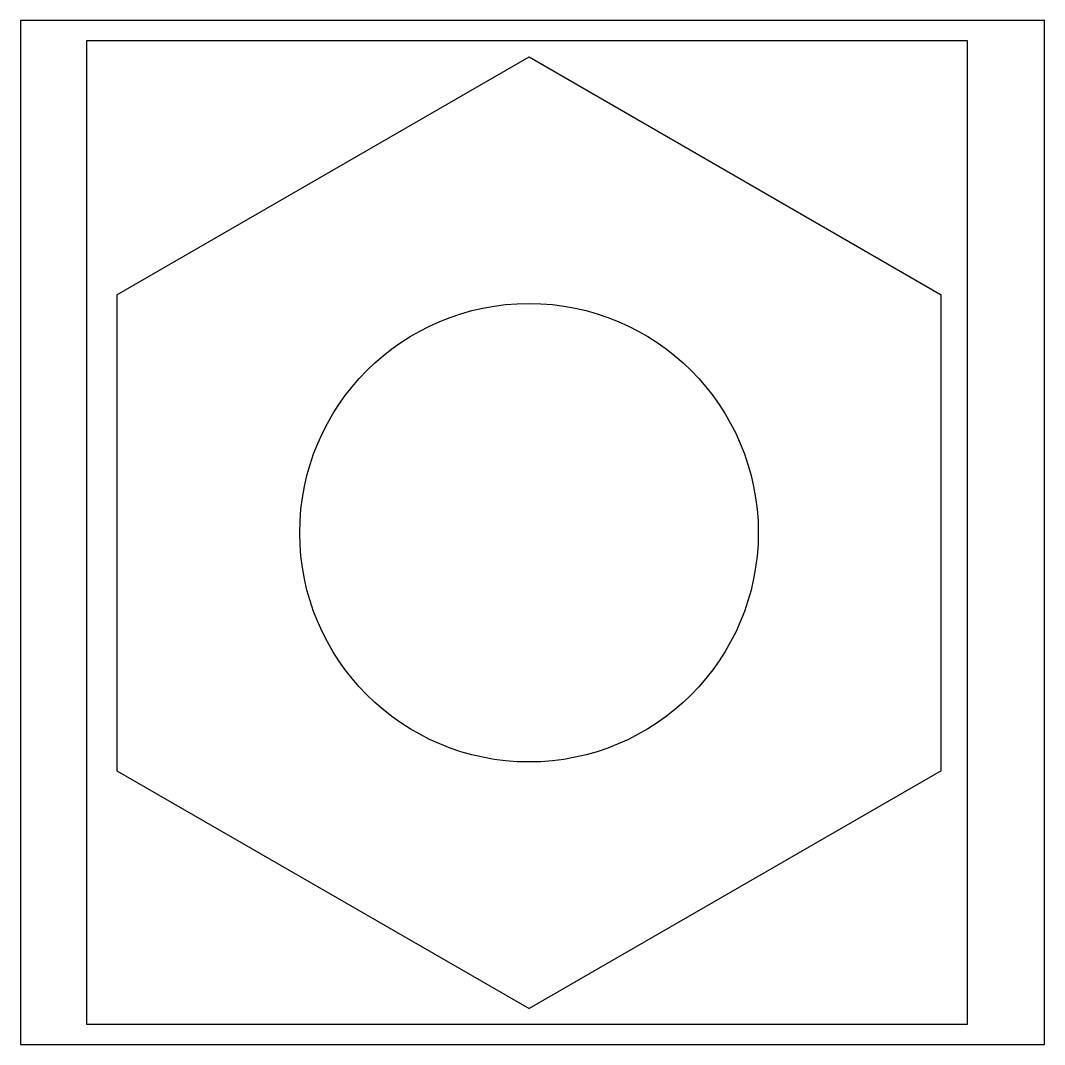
# Model space of a CAD drawing. Header units: millimetres. Extents: x 0 to 1000, y 0 to 1000.
import ezdxf

# ---------------------------------------------------------------- set-up
doc = ezdxf.new("R2010")
doc.units = ezdxf.units.MM
doc.layers.get('0').update_dxf_attribs({"color": 2})
doc.layers.add('1', color=1, linetype='Continuous')
doc.layers.add('2', color=7, linetype='Continuous')

msp = doc.modelspace()

# ---------------------------------------------------------------- linework, layer by layer
at = {"color": 2}
msp.add_lwpolyline([(0, 0), (1000, 0), (1000, 1000), (0, 1000)], close=True, dxfattribs=at)
at = {"layer": '1', "color": 1}
for p, q in [((924.8, 980), (64.5, 980)), ((64.5, 980), (64.5, 20)), ((924.8, 20), (924.8, 980)), ((64.5, 20), (924.8, 20))]:
    msp.add_line(p, q, dxfattribs=at)
at = {"layer": '2'}
for p, q in [((94.2, 732.1), (496.6, 964.4)), ((496.6, 964.4), (899.1, 732.1)), ((94.2, 732.1), (94.2, 267.4)), ((899.1, 267.4), (899.1, 732.1)), ((94.2, 267.4), (496.6, 35.1)), ((899.1, 267.4), (496.6, 35.1))]:
    msp.add_line(p, q, dxfattribs=at)
msp.add_circle((496.6, 499.8), 223.9, dxfattribs=at)

doc.saveas('drawing.dxf')
